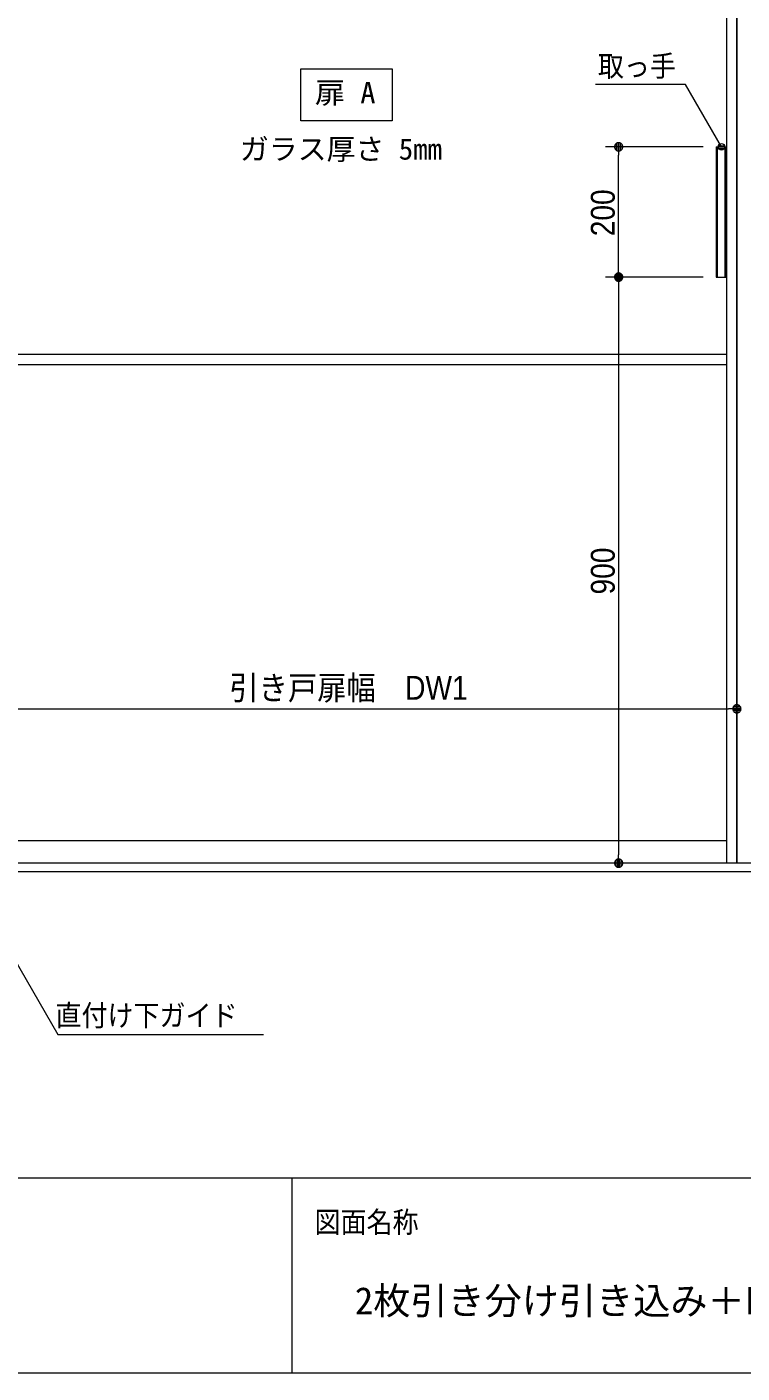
# Model space of a CAD drawing. Units: millimetres, scale not verified. Extents: x -6062 to 6062, y -3045 to 3045.
# Drawn here: x -4345 to -3246, y -2770 to -703 of the extents above; entities that cross this region are included whole.
import ezdxf
from ezdxf.enums import TextEntityAlignment as Align

# ---------------------------------------------------------------- set-up
doc = ezdxf.new("R2010")
doc.units = ezdxf.units.MM
doc.header["$LTSCALE"] = 20
for name, color, linetype, lineweight in [('0-0_2寸法-1', 7, 'Continuous', 9), ('0-1_0', 7, 'Continuous', 9), ('0-3_2寸法-3', 7, 'Continuous', 9), ('0-4_3一般', 7, 'Continuous', 9), ('0-5_1図面枠', 7, 'Continuous', 9)]:
    doc.layers.add(name, color=color, linetype=linetype, lineweight=lineweight)
doc.styles.add('ＭＳ ゴシック', font='')
doc.styles.add('ＭＳ Ｐゴシック', font='')
doc.styles.get('ＭＳ ゴシック').set_extended_font_data('MS Gothic')
doc.styles.get('ＭＳ Ｐゴシック').set_extended_font_data('MS PGothic')

# ---------------------------------------------------------------- blocks, each defined once
blk = doc.blocks.new('_Dot')
at = {"layer": '0-1_0'}
for p, q in [((-10, 0), (-20, 0)), ((9.78, 2), (-9.78, 2)), ((7.99, 6), (-7.99, 6)), ((9.16, -3.98), (-9.16, -3.98)), ((6, -7.98), (-6, -7.98))]:
    blk.add_line(p, q, dxfattribs=at)
for points in [[(10, 0), (9.92, 1.25), (9.69, 2.49), (9.3, 3.68), (8.76, 4.82), (8.09, 5.88), (7.29, 6.85), (6.37, 7.71), (5.36, 8.44), (4.26, 9.05), (3.09, 9.51), (1.87, 9.82), (0.63, 9.98), (-0.63, 9.98), (-1.87, 9.82), (-3.09, 9.51), (-4.26, 9.05), (-5.36, 8.44), (-6.37, 7.71), (-7.29, 6.85), (-8.09, 5.88), (-8.76, 4.82), (-9.3, 3.68), (-9.69, 2.49), (-9.92, 1.25), (-10, 0), (0, 0)], [(-10, 0), (-9.92, -1.25), (-9.69, -2.49), (-9.3, -3.68), (-8.76, -4.82), (-8.09, -5.88), (-7.29, -6.85), (-6.37, -7.71), (-5.36, -8.44), (-4.26, -9.05), (-3.09, -9.51), (-1.87, -9.82), (-0.63, -9.98), (0.63, -9.98), (1.87, -9.82), (3.09, -9.51), (4.26, -9.05), (5.36, -8.44), (6.37, -7.71), (7.29, -6.85), (8.09, -5.88), (8.76, -4.82), (9.3, -3.68), (9.69, -2.49), (9.92, -1.25), (10, 0), (0, 0)]]:
    blk.add_lwpolyline(points, close=True, dxfattribs=at)
blk = doc.blocks.new('グループ-61')
at = {"layer": '0-4_3一般'}
blk.add_line((-78696.5, -40000), (20223.5, -40000), dxfattribs=at)
blk = doc.blocks.new('グループ-62')
at = {"layer": '0-4_3一般'}
for p, q in [((-29640, 6100), (-29640, -39740)), ((-29320, 6100), (-29320, -39740)), ((-29320, -39740), (-29320, 6100)), ((-29958, -17740), (-29638, -17740)), ((-29958, -17740), (-29958, -21740)), ((-29918, -21740), (-29918, -17740)), ((-29678, -21740), (-29678, -17740)), ((-29638, -21740), (-29638, -17740)), ((-29958, -21740), (-29638, -21740)), ((-29640, -24120), (-53000, -24120)), ((-29640, -24440), (-53000, -24440)), ((-53000, -39040), (-29640, -39040)), ((-29320, -39740), (-53320, -39740)), ((-5320, -39740), (-29320, -39740))]:
    blk.add_line(p, q, dxfattribs=at)
blk = doc.blocks.new('グループ-63')
at = {"layer": '0-4_3一般'}
for name in ['グループ-61', 'グループ-62']:
    blk.add_blockref(name, (0, 0), dxfattribs=at)
blk = doc.blocks.new('グループ-72')
at = {"layer": '0-5_1図面枠'}
for p, q in [((-80000, -49400), (80000, -49400)), ((-43000, -49400), (-43000, -55400))]:
    blk.add_line(p, q, dxfattribs=at)
blk.add_lwpolyline([(-80000, 55400), (80000, 55400), (80000, -55400), (-80000, -55400)], close=True, dxfattribs=at)
blk = doc.blocks.new('図面枠')
at = {"layer": '0-5_1図面枠'}
blk.add_blockref('グループ-72', (0, 0), dxfattribs=at)
at = {"layer": '0-5_1図面枠', "style": 'ＭＳ ゴシック', "width": 0.9}
blk.add_text('図面名称', height=650.9, dxfattribs=at).set_placement((-42300.1, -51283.9), align=Align.BOTTOM_LEFT)

msp = doc.modelspace()

# ---------------------------------------------------------------- linework, layer by layer
at = {"layer": '0-0_2寸法-1'}
for p, q in [((-3305.2, -887), (-3455.2, -887)), ((-3435.2, -1074.29), (-3435.2, -899.71)), ((-3305.4, -1087), (-3455.2, -1087)), ((-3305.4, -1087), (-3455.2, -1087)), ((-3435.2, -1099.71), (-3435.2, -1974.29)), ((-3253.5, -1730), (-3253.3, -1730)), ((-4440.79, -1750), (-3266.21, -1750)), ((-3305.2, -1987), (-3455.2, -1987))]:
    msp.add_line(p, q, dxfattribs=at)
at = {"layer": '0-3_2寸法-3'}
for p, q in [((-3272.31, -886.01), (-3282.09, -886.01)), ((-3277.03, -882.01), (-3277.37, -882.01)), ((-3277.03, -882.01), (-3277.37, -882.01)), ((-3273.2, -890.01), (-3281.2, -890.01))]:
    msp.add_line(p, q, dxfattribs=at)
msp.add_lwpolyline([(-3923.5, -767), (-3783.5, -767), (-3783.5, -847), (-3923.5, -847)], close=True, dxfattribs=at)
for points in [[(-3277.2, -887), (-3332.44, -791.33), (-3470.96, -791.33)], [(-4445.5, -1993.1), (-4297.18, -2250), (-3981.17, -2250)]]:
    msp.add_lwpolyline(points, dxfattribs=at)
msp.add_circle((-3277.2, -887), 5.01, dxfattribs=at)
msp.add_circle((-3277.2, -887), 5.01, dxfattribs=at)

# ---------------------------------------------------------------- block references
at = {"layer": '0-0_2寸法-1', "xscale": 0.6356201, "yscale": 0.6356201}
for p, rotation in [((-3435.2, -887), 90), ((-3435.2, -1087), 270), ((-3435.2, -1087), 90), ((-3435.2, -1987), 270)]:
    msp.add_blockref('_Dot', p, dxfattribs=dict(at, rotation=rotation))
msp.add_blockref('_Dot', (-3253.5, -1750), dxfattribs=at)
at = {"layer": '0-4_3一般', "xscale": 0.05, "yscale": 0.05}
msp.add_blockref('グループ-63', (-1787.5, 0), dxfattribs=at)
at = {"layer": '0-5_1図面枠', "xscale": 0.05, "yscale": 0.05}
msp.add_blockref('図面枠', (-1787.5, 0), dxfattribs=at)

# ---------------------------------------------------------------- texts
at = {"layer": '0-0_2寸法-1', "style": 'ＭＳ Ｐゴシック', "width": 0.9}
for s, p in [('200', (-3430.24, -1024.28)), ('900', (-3430.24, -1574.38))]:
    msp.add_text(s, height=36.66, rotation=90, dxfattribs=at).set_placement(p, align=Align.BOTTOM_LEFT)
msp.add_text('引き戸扉幅\u3000DW1', height=36.69, dxfattribs=at).set_placement((-4033.52, -1747.07), align=Align.BOTTOM_LEFT)
at = {"layer": '0-3_2寸法-3', "style": 'ＭＳ ゴシック'}
for s, width, p in [('取っ手', 0.9, (-3467.1, -788.94)), ('扉 A', 1.05, (-3902.01, -829.87)), ('直付け下ガイド', 0.9, (-4300.63, -2246.83))]:
    msp.add_text(s, height=32.55, dxfattribs=dict(at, width=width)).set_placement(p, align=Align.BOTTOM_LEFT)
msp.add_text('ガラス厚さ 5mm', height=32.55, dxfattribs=at).set_placement((-4017.29, -916.45), align=Align.BOTTOM_LEFT)
at = {"layer": '0-5_1図面枠', "style": 'ＭＳ ゴシック'}
msp.add_text('2枚引き分け引き込み＋FIXタイプ', height=41.84, dxfattribs=at).set_placement((-3840.72, -2692.37), align=Align.BOTTOM_LEFT)

doc.saveas('drawing.dxf')
